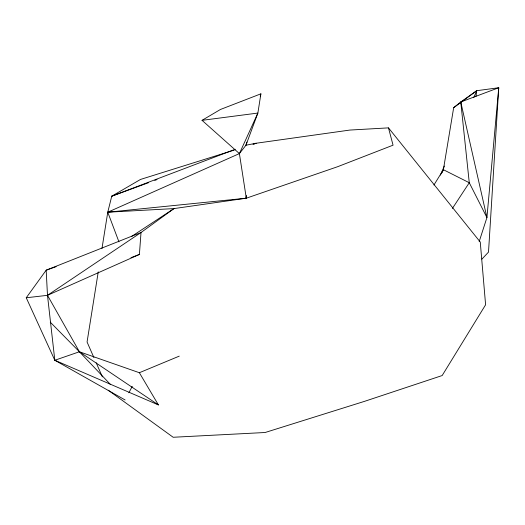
<?xml version="1.0" encoding="UTF-8"?>
<svg xmlns="http://www.w3.org/2000/svg" width="525" height="525" viewBox="0 0 525 525"><rect width="100%" height="100%" fill="white"/><g stroke="black" fill="none" stroke-linecap="round" stroke-linejoin="round"><path stroke-width="0.79" d="M125.121 399.965L54.817 360.262L26.25 297.767L47.486 295.326L139.401 254.441L141.015 232.523L173.998 208.589L246.304 198.201L337.608 166.714L393.054 145.182L388.48 127.87L349.86 130.062L256.115 143.246L245.963 145.215L239.393 153.602L107.763 212.205L101.981 248.482M475.985 96.377L476.72 90.707L498.75 87.734L488.512 252.098L481.884 259.14M118.958 241.887L107.763 212.205L246.304 198.201L239.393 153.602L202.04 120.337L220.448 109.469L260.899 93.824L257.873 113.065L245.963 145.215L246.868 142.104M98.254 271.865L87.065 342.011L93.909 357.584M473.806 97.486L476.72 90.707L460.76 101.988L453.672 107.684L443.382 169.706L442.07 172.692M245.798 198.713L246.396 195.497M260.223 96.16L260.899 93.824M479.174 241.612L486.924 217.567L498.75 87.734L460.76 101.988L469.271 182.726L486.924 217.567L460.76 101.988M440.436 175.101L444.321 166.058M239.393 153.602L257.873 113.065L202.04 120.337M128.868 392.792L132.241 386.341M433.932 185.01L443.382 169.706L469.271 182.726L452.412 208.418M26.25 297.767L46.174 270.191L141.015 232.523L47.486 295.326L54.817 360.262L158.406 404.933L139.361 372.717L79.413 351.763L50.256 322.153M453.672 107.684L476.72 90.707M131.335 236.611L173.998 208.589L107.763 212.205L111.746 196.186L140.536 179.432L234.248 150.091M139.361 372.717L179.255 356.134M130.994 257.663L139.401 254.441M235.285 149.271L111.746 196.186L148.608 182.667M154.75 180.416L157.054 179.57M253.811 144.086L256.115 143.246L252.991 144.224M56.149 266.667L46.174 270.191L47.486 295.326L79.413 351.763L110.447 384.49M54.817 360.262L79.413 351.763L158.406 404.933M108.242 390.226L173.165 437.266L265.105 432.508L364.527 401.349L442.168 375.546L485.599 304.789L480.263 242.051L388.48 127.87M96.187 362.782L102.375 376.878"/></g></svg>
